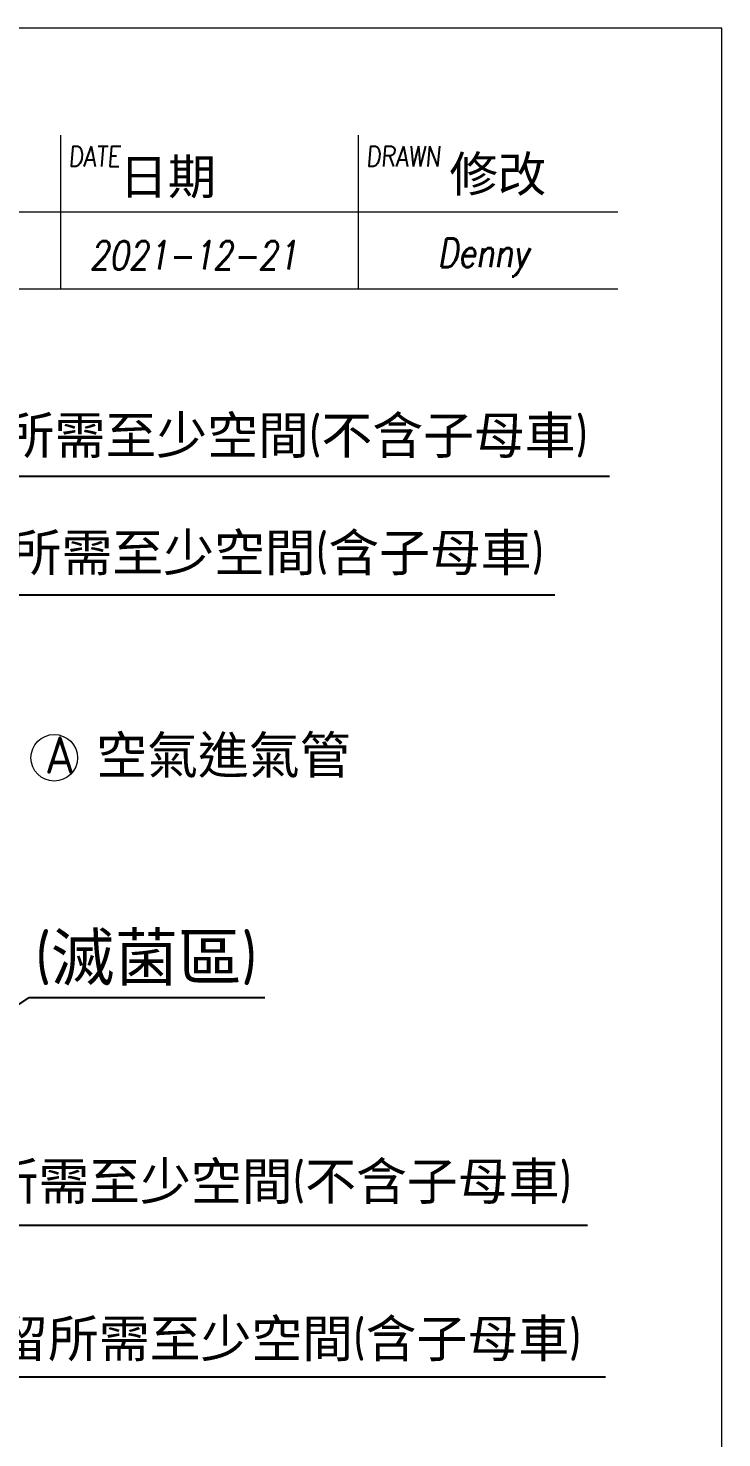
# Model space of a CAD drawing. Header units: millimetres. Extents: x 0 to 16115, y -10 to 11340.
# Drawn here: x 13882 to 16115, y 6800 to 11340 of the extents above; entities that cross this region are included whole.
import ezdxf

# ---------------------------------------------------------------- set-up
doc = ezdxf.new("R2010")
doc.units = ezdxf.units.MM
doc.header["$MEASUREMENT"] = 0
for name, color, linetype, lineweight in [('D', 3, 'Continuous', 13), ('F', 7, 'Continuous', 15), ('T', 4, 'Continuous', 15)]:
    doc.layers.add(name, color=color, linetype=linetype, lineweight=lineweight)
doc.styles.get("Standard").update_dxf_attribs({"font": 'KAIU.TTF'})
doc.styles.add('STU25', font='isocp2.shx')
doc.styles.add('Text', font='romans.shx', dxfattribs={"width": 0.8, "oblique": 10})
doc.dimstyles.new('STU25$7', dxfattribs={"dimscale": 50, "dimtxt": 2.5, "dimasz": 2, "dimexe": 1.25, "dimexo": 0.625, "dimgap": 1, "dimtad": 0, "dimdec": 4, "dimdsep": 46, "dimtxsty": 'STU25', "dimcen": 2.5, "dimazin": 2, "dimtfac": 1, "dimtdec": 4, "dimtmove": 0, "dimatfit": 3, "dimfxl": 0, "dimtolj": 1, "dimtzin": 0, "dimarcsym": 0})

msp = doc.modelspace()

# ---------------------------------------------------------------- linework, layer by layer
at = {"layer": 'D'}
msp.add_circle((13966.222, 8990.19), 75, dxfattribs=at)
at = {"layer": 'F', "color": 7}
for p, q in [((13987.307, 10500.085), (13987.307, 10995.085)), ((14945.196, 10500.085), (14945.196, 10995.085)), ((15780.085, 10747.585), (11624.543, 10747.585)), ((11624.543, 10500.085), (15780.085, 10500.085))]:
    msp.add_line(p, q, dxfattribs=at)
at = {"layer": 'F', "color": 6}
msp.add_lwpolyline([(0, 11340), (0, -10), (16115, -10), (16115, 11340)], close=True, dxfattribs=at)

# ---------------------------------------------------------------- texts
at = {"layer": 'D', "color": 11, "attachment_point": 1}
for s, insert, char_height in [('{\\C3;預留所需至少空間\\Fisocp2.shx;(\\f標楷體|b0|i0|c136|p65;不含子母車\\Fisocp2.shx;)}', (13476.464, 10089.094), 120), ('{\\C3;預留所需至少空間\\Fisocp2.shx;(\\f標楷體|b0|i0|c136|p65;含子母車\\Fisocp2.shx;)}', (13498.529, 9711.343), 120), ('{\\Fisocp2.shx;\\C3;A \\f標楷體|b0|i0|c136|p65;空氣進氣管}', (13935.996, 9059.087), 120), ('{\\Fisocp2.shx;\\C3;(\\f標楷體|b0|i0|c136|p65;滅菌區\\Fisocp2.shx;)}', (13905.327, 8423.074), 150), ('{\\C3;預留所需至少空間\\Fisocp2.shx;(\\f標楷體|b0|i0|c136|p65;不含子母車\\Fisocp2.shx;)}', (13424.247, 7686.551), 120), ('{\\C3;預留所需至少空間\\Fisocp2.shx;(\\f標楷體|b0|i0|c136|p65;含子母車\\Fisocp2.shx;)}', (13618.76, 7179.926), 120)]:
    msp.add_mtext(s, dxfattribs=dict(at, insert=insert, char_height=char_height))
at = {"layer": 'F', "color": 1, "lineweight": 15, "style": 'Text', "oblique": 5, "width": 0.8}
for s, p in [('DATE', (14011.631, 10894.272)), ('DRAWN', (14969.521, 10894.272))]:
    msp.add_text(s, height=66, dxfattribs=at).set_placement(p)
at = {"layer": 'F', "lineweight": -3}
for s, p in [('修改', (15238.314, 10813.282)), ('日期', (14175.952, 10804.58))]:
    msp.add_text(s, height=114.1659, dxfattribs=at).set_placement(p)
at = {"layer": 'T', "lineweight": 20, "style": 'Text', "oblique": 10, "width": 0.8}
for s, p in [('2021-12-21', (14080, 10562.403)), ('Denny', (15200, 10570.667))]:
    msp.add_text(s, height=92, dxfattribs=at).set_placement(p)

# ---------------------------------------------------------------- leaders
at = {"layer": 'D'}
for points in [[(13145.744, 10133.171), (13531.085, 9896.944), (15753.055, 9896.944)], [(13361.561, 9828.148), (13474.852, 9514.973), (15577.416, 9514.973)], [(13530.941, 7980.292), (13886.014, 8218.544), (14644.053, 8218.544)], [(13101.088, 7661.231), (13417.623, 7484.93), (15683.236, 7484.93)], [(13330.258, 7097.003), (13638.393, 6996.076), (15740.958, 6996.076)]]:
    msp.add_leader(points, dimstyle='STU25$7', override={"dimgap": 1, "dimtad": 0}, dxfattribs=at)

doc.saveas('drawing.dxf')
